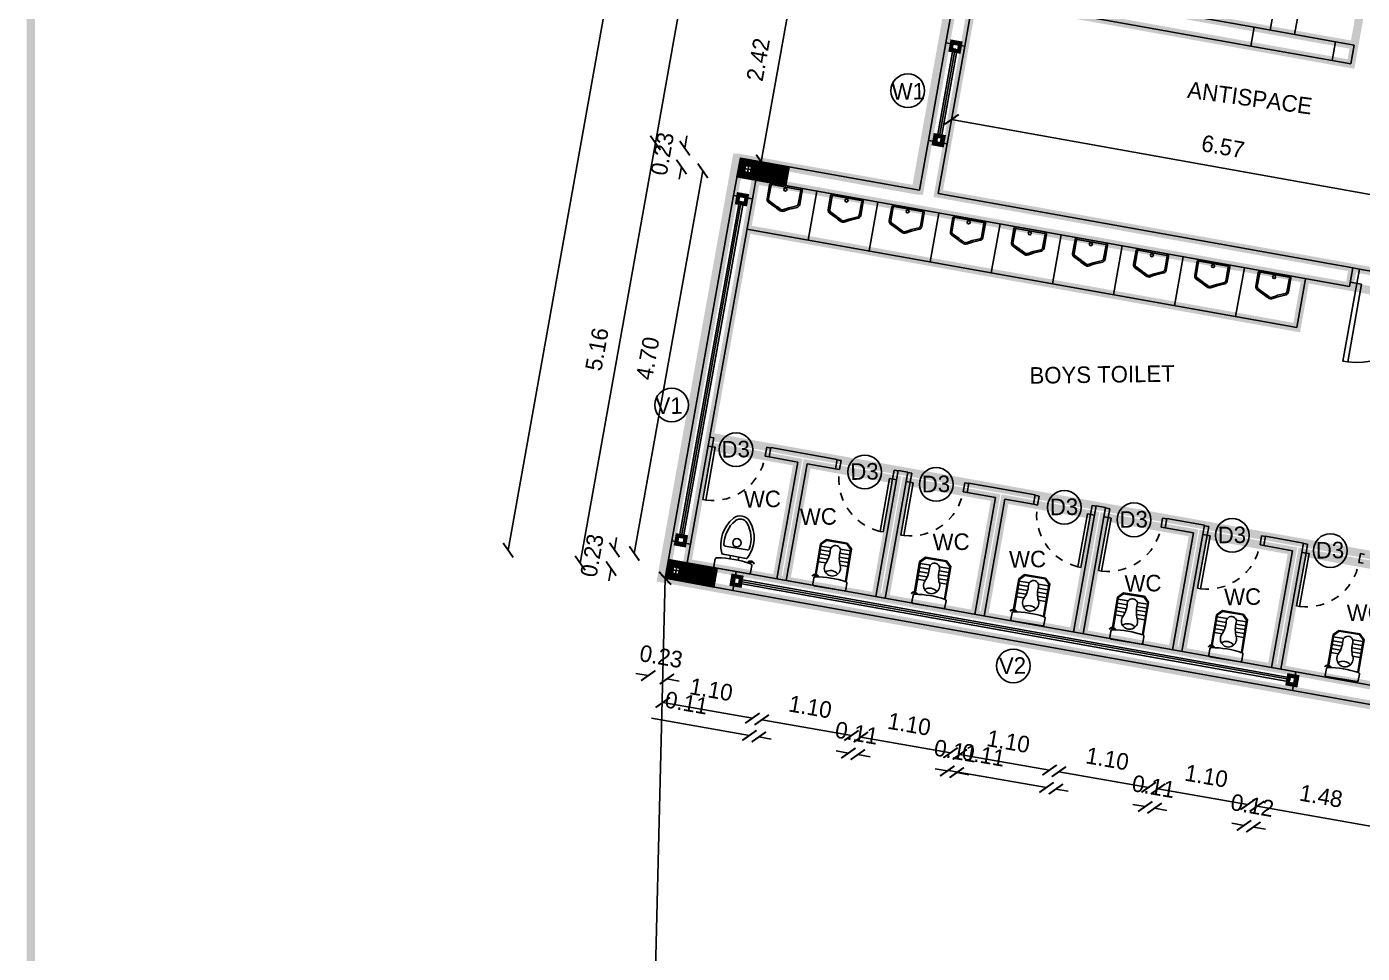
# Model space of a CAD drawing. Header units: metres. Extents: x 6101839 to 6102590, y -6659932 to -6659648.
# Drawn here: x 6102328.43 to 6102344.57, y -6659681.84 to -6659670.64 of the extents above; entities that cross this region are included whole.
import ezdxf

# ---------------------------------------------------------------- set-up
doc = ezdxf.new("R2010")
doc.units = ezdxf.units.M
doc.header["$LTSCALE"] = 500
doc.header["$MEASUREMENT"] = 0
doc.linetypes.add('DASHED2', pattern=[0.375, 0.25, -0.125])
doc.linetypes.add('HIDDEN', pattern=[0.375, 0.25, -0.125])
doc.layers.get('0').update_dxf_attribs({"linetype": 'CONTINUOUS'})
doc.layers.get('Defpoints').update_dxf_attribs({"linetype": 'CONTINUOUS'})
for name, color, linetype in [('above', 250, 'DASHED2'), ('Bldg', 44, 'CONTINUOUS'), ('BLK_1_FLR_2_CARPET_AREA', 25, 'CONTINUOUS'), ('BLK_1_FLR_2_SP_WC', 233, 'CONTINUOUS'), ('BLK_1_FLR_2_URINAL', 235, 'CONTINUOUS'), ('BLK_1_FLR_2_WATER_CLOSET', 213, 'CONTINUOUS'), ('BLK_1_LVL_2_BLDG_FOOT_PRINT', 1, 'CONTINUOUS'), ('COL', 2, 'CONTINUOUS'), ('DIM', 205, 'CONTINUOUS'), ('DOORTEXT', 13, 'CONTINUOUS'), ('ED', 30, 'CONTINUOUS'), ('FURN', 156, 'CONTINUOUS'), ('FURN1', 252, 'CONTINUOUS'), ('FURNITURE', 252, 'CONTINUOUS'), ('HATCH', 15, 'CONTINUOUS'), ('norms', 4, 'CONTINUOUS'), ('railing', 14, 'CONTINUOUS'), ('TEXT', 4, 'CONTINUOUS'), ('TEXT1', 7, 'CONTINUOUS'), ('TITLE', 7, 'CONTINUOUS'), ('TOILET', 8, 'CONTINUOUS'), ('W-SCH', 205, 'CONTINUOUS'), ('WALL TILE', 251, 'CONTINUOUS'), ('wall1', 125, 'CONTINUOUS'), ('WINDOWS', 252, 'CONTINUOUS')]:
    doc.layers.add(name, color=color, linetype=linetype)
doc.layers.add('BLK_1_FLR_2_BLT_UP_AREA', color=26, linetype='CONTINUOUS', plot=False)
doc.styles.add('RM', font='GOTHIC.TTF')
doc.styles.add('S2', font='GOTHIC.TTF')
doc.styles.add('USA TEXT', font='GOTHIC.TTF')
doc.dimstyles.new('1-100-ED', dxfattribs={"dimtxt": 0.2, "dimasz": 0.15, "dimexe": 0.18, "dimexo": 0.0625, "dimgap": 0.15, "dimtad": 1, "dimzin": 0, "dimdsep": 46, "dimtxsty": 'USA TEXT', "dimblk": 'ARCHTICK', "dimcen": 0.1, "dimse1": 1, "dimse2": 1, "dimclrd": 256, "dimclrt": 256, "dimadec": 0, "dimazin": 0, "dimtfac": 1, "dimtofl": 0, "dimtmove": 0, "dimatfit": 3, "dimldrblk": 'ARCHTICK', "dimfxl": 0.18, "dimtolj": 1, "dimtzin": 0, "dimarcsym": 0})

# ---------------------------------------------------------------- blocks, each defined once
blk = doc.blocks.new('PIO-DOOR 750')
at = {"layer": 'FURN1'}
for p, q in [((-110, -50), (-110, 0)), ((0, -50), (-110, -50)), ((0, -50), (0, 0)), ((-110, -700), (-110, -750)), ((0, -700), (-110, -700)), ((0, -663), (0, -750)), ((649, -663), (0, -663)), ((649, -700), (0, -700)), ((649, -663), (649, -700))]:
    blk.add_line(p, q, dxfattribs=at)
at = {"layer": 'FURN1', "linetype": 'HIDDEN', "ltscale": 0.5}
blk.add_arc((0, -700), 650, 3.3033, 90.0041, dxfattribs=at)
blk = doc.blocks.new('western closet')
at = {"layer": 'FURN1'}
for p, q in [((-223, 326), (-223, 239)), ((-204, 346), (207, 346)), ((226, 326), (226, 239)), ((-140, 167), (143, 167)), ((-50, 167), (-50, 205)), ((52, 167), (52, 205)), ((-132, 64), (139, 64))]:
    blk.add_line(p, q, dxfattribs=at)
blk.add_circle((0, 0), 51.1, dxfattribs=at)
for centre, radius, start, end in [((-204, 326), 19.2, 90, 180), ((207, 326), 19.2, 0, 90), ((-204, 239), 19.2, 180, 260.9535), ((1, 1530), 1326, 260.9535, 279.0465), ((-140, 148), 19.2, 90, 154.7899), ((143, 148), 19.2, 27.7076, 90), ((209, 235), 46.9, 206.4939, 339.6192), ((219, 241), 40.7, 216.8012, 326.6625), ((207, 239), 19.2, 279.0465, 0), ((222, -14), 416, 155.874, 220.7704), ((232, -10), 388, 171.2742, 220.0087), ((-132, 45), 19.2, 90, 170.7716), ((-210, -19), 374, 319.9991, 10.5384), ((-200, -23), 402, 319.2266, 26.511), ((139, 45), 19.2, 11.1661, 90), ((6, -195), 134, 222.6723, 317.3277), ((6, -195), 96.2, 222.6723, 317.3277)]:
    blk.add_arc(centre, radius, start, end, dxfattribs=at)
blk = doc.blocks.new('NEWCOL')
at = {"layer": 'HATCH'}
h = blk.add_hatch(dxfattribs=at)
h.set_pattern_fill('ANSI31', color=256, scale=3, angle=270, style=0)
h.set_pattern_definition([(315, (-629970.926, -258732.088), (6.73519209, 6.73519209), [])])
h.paths.add_polyline_path([(0, 115), (-115, 115), (-115, 0), (-37.5, 0), (-37.5, 37.5), (0, 37.5)])
h.paths.add_polyline_path([(115, 115), (0, 115), (0, 37.5), (37.5, 37.5), (37.5, 0), (115, 0)])
h.paths.add_polyline_path([(115, 0), (37.5, 0), (37.5, -37.5), (0, -37.5), (0, -485), (115, -485)])
h.paths.add_polyline_path([(0, -37.5), (-37.5, -37.5), (-37.5, 0), (-115, 0), (-115, -485), (0, -485)])
at = {"layer": 'COL'}
for p, q in [((-115, 0), (115, 0)), ((0, -485), (0, 115))]:
    blk.add_line(p, q, dxfattribs=at)
for points in [[(-115, -485), (115, -485), (115, 115), (-115, 115)], [(-37.5, -37.5), (37.5, -37.5), (37.5, 37.5), (-37.5, 37.5)]]:
    blk.add_lwpolyline(points, close=True, dxfattribs=at)
blk = doc.blocks.new('UR')
at = {"layer": 'FURN'}
for points in [[(10.93, -15.47), (9.35, -19.14, -0.259777), (7.81, -20), (1.09, -20, -0.414214), (0, -18.91), (0, -5.09, -0.414214), (1.09, -4), (7.81, -4, -0.259028), (9.35, -4.86), (11.07, -8.41, -0.099656), (11.54, -9.3), (12.22, -10.7, -0.305219), (12.22, -13.19), (11.47, -14.49, 0.003191)], [(10.27, -15.16), (8.71, -18.8, -0.248308), (7.81, -19.27), (1.09, -19.27, -0.414214), (0.73, -18.91), (0.73, -5.09, -0.414214), (1.09, -4.73), (7.81, -4.73, -0.250765), (8.71, -5.21), (10.45, -8.81, -0.118106), (10.85, -9.56), (11.59, -11.07, -0.318105), (11.6, -12.8), (10.84, -14.14, 0.003294)]]:
    blk.add_lwpolyline(points, format="xyb", close=True, dxfattribs=at)
blk.add_circle((1.9, -11.92), 0.739, dxfattribs=at)
blk = doc.blocks.new('_ArchTick')
at = {"color": 0, "linetype": 'ByBlock', "const_width": 0.15}
blk.add_lwpolyline([(-0.5, -0.5), (0.5, 0.5)], dxfattribs=at)
blk = doc.blocks.new('*D414')
at = {"layer": 'Defpoints', "color": 0, "transparency": 16777216}
for p in [(6102338.166, -6659669.971), (6102337.163, -6659672.251), (6102337.302, -6659672.276)]:
    blk.add_point(p, dxfattribs=at)
at = {"layer": 'ED', "lineweight": -2, "transparency": 16777216}
blk.add_line((6102337.729, -6659669.893), (6102337.302, -6659672.276), dxfattribs=at)
at = {"layer": 'ED', "lineweight": -2, "transparency": 16777216, "xscale": 0.15, "yscale": 0.15, "zscale": 0.15}
for p, rotation in [((6102337.729, -6659669.893), 79.84490791451411), ((6102337.302, -6659672.276), 259.8449079145141)]:
    blk.add_blockref('_ArchTick', p, dxfattribs=dict(at, rotation=rotation))
at = {"layer": 'ED', "transparency": 16777216, "insert": (6102337.265, -6659671.04), "char_height": 0.2, "attachment_point": 5, "rotation": 79.8449, "style": 'USA TEXT'}
blk.add_mtext('\\A1;2.42', dxfattribs=at)
blk = doc.blocks.new('*D415')
at = {"layer": 'Defpoints', "color": 0, "transparency": 16777216}
for p in [(6102336.378, -6659672.111), (6102337.739, -6659672.354), (6102337.698, -6659672.581)]:
    blk.add_point(p, dxfattribs=at)
at = {"layer": 'ED', "lineweight": -2, "transparency": 16777216}
for p, q in [((6102336.378, -6659672.111), (6102336.405, -6659671.963)), ((6102336.338, -6659672.337), (6102336.311, -6659672.485))]:
    blk.add_line(p, q, dxfattribs=at)
at = {"layer": 'ED', "lineweight": -2, "transparency": 16777216, "xscale": 0.15, "yscale": 0.15, "zscale": 0.15}
for p, rotation in [((6102336.378, -6659672.111), 259.844914969888), ((6102336.338, -6659672.337), 79.84491496988798)]:
    blk.add_blockref('_ArchTick', p, dxfattribs=dict(at, rotation=rotation))
at = {"layer": 'ED', "transparency": 16777216, "insert": (6102336.107, -6659672.179), "char_height": 0.2, "attachment_point": 5, "rotation": 79.8449, "style": 'USA TEXT'}
blk.add_mtext('\\A1;0.23', dxfattribs=at)
blk = doc.blocks.new('*D416')
at = {"layer": 'Defpoints', "color": 0, "transparency": 16777216}
for p in [(6102337.698, -6659672.581), (6102335.768, -6659677.009), (6102336.87, -6659677.206)]:
    blk.add_point(p, dxfattribs=at)
at = {"layer": 'ED', "lineweight": -2, "transparency": 16777216}
blk.add_line((6102336.596, -6659672.384), (6102335.768, -6659677.009), dxfattribs=at)
at = {"layer": 'ED', "lineweight": -2, "transparency": 16777216, "xscale": 0.15, "yscale": 0.15, "zscale": 0.15}
for p, rotation in [((6102336.596, -6659672.384), 79.84490791451402), ((6102335.768, -6659677.009), 259.8449079145141)]:
    blk.add_blockref('_ArchTick', p, dxfattribs=dict(at, rotation=rotation))
at = {"layer": 'ED', "transparency": 16777216, "insert": (6102335.931, -6659674.651), "char_height": 0.2, "attachment_point": 5, "rotation": 79.8449, "style": 'USA TEXT'}
blk.add_mtext('\\A1;4.70', dxfattribs=at)
blk = doc.blocks.new('*D417')
at = {"layer": 'Defpoints', "color": 0, "transparency": 16777216}
for p in [(6102335.488, -6659677.192), (6102336.87, -6659677.206), (6102336.829, -6659677.432)]:
    blk.add_point(p, dxfattribs=at)
at = {"layer": 'ED', "lineweight": -2, "transparency": 16777216}
for p, q in [((6102335.529, -6659676.966), (6102335.555, -6659676.818)), ((6102335.488, -6659677.192), (6102335.462, -6659677.34))]:
    blk.add_line(p, q, dxfattribs=at)
at = {"layer": 'ED', "lineweight": -2, "transparency": 16777216, "xscale": 0.15, "yscale": 0.15, "zscale": 0.15}
for p, rotation in [((6102335.529, -6659676.966), 259.8449079145141), ((6102335.488, -6659677.192), 79.84490791451405)]:
    blk.add_blockref('_ArchTick', p, dxfattribs=dict(at, rotation=rotation))
at = {"layer": 'ED', "transparency": 16777216, "insert": (6102335.258, -6659677.034), "char_height": 0.2, "attachment_point": 5, "rotation": 79.8449, "style": 'USA TEXT'}
blk.add_mtext('\\A1;0.23', dxfattribs=at)
blk = doc.blocks.new('*D418')
at = {"layer": 'Defpoints', "color": 0, "transparency": 16777216}
for p in [(6102336.023, -6659672.047), (6102337.739, -6659672.354), (6102336.829, -6659677.433)]:
    blk.add_point(p, dxfattribs=at)
at = {"layer": 'ED', "lineweight": -2, "transparency": 16777216}
blk.add_line((6102335.114, -6659677.126), (6102336.023, -6659672.047), dxfattribs=at)
at = {"layer": 'ED', "lineweight": -2, "transparency": 16777216, "xscale": 0.15, "yscale": 0.15, "zscale": 0.15}
for p, rotation in [((6102336.023, -6659672.047), 79.84491513854307), ((6102335.114, -6659677.126), 259.8449151385431)]:
    blk.add_blockref('_ArchTick', p, dxfattribs=dict(at, rotation=rotation))
at = {"layer": 'ED', "transparency": 16777216, "insert": (6102335.318, -6659674.541), "char_height": 0.2, "attachment_point": 5, "rotation": 79.8449, "style": 'USA TEXT'}
blk.add_mtext('\\A1;5.16', dxfattribs=at)
blk = doc.blocks.new('*D419')
at = {"layer": 'Defpoints', "color": 0, "transparency": 16777216}
for p in [(6102338.679, -6659657.222), (6102340.394, -6659657.529), (6102337.739, -6659672.354)]:
    blk.add_point(p, dxfattribs=at)
at = {"layer": 'ED', "lineweight": -2, "transparency": 16777216}
blk.add_line((6102336.023, -6659672.047), (6102338.679, -6659657.222), dxfattribs=at)
at = {"layer": 'ED', "lineweight": -2, "transparency": 16777216, "xscale": 0.15, "yscale": 0.15, "zscale": 0.15}
for p, rotation in [((6102338.679, -6659657.222), 79.84491517258195), ((6102336.023, -6659672.047), 259.8449151725819)]:
    blk.add_blockref('_ArchTick', p, dxfattribs=dict(at, rotation=rotation))
at = {"layer": 'ED', "transparency": 16777216, "insert": (6102337.1, -6659664.59), "char_height": 0.2, "attachment_point": 5, "rotation": 79.8449, "style": 'USA TEXT'}
blk.add_mtext('\\A1;15.06', dxfattribs=at)
blk = doc.blocks.new('*D420')
at = {"layer": 'Defpoints', "color": 0, "transparency": 16777216}
for p in [(6102341.306, -6659657.692), (6102334.244, -6659676.97), (6102337.742, -6659677.596)]:
    blk.add_point(p, dxfattribs=at)
at = {"layer": 'ED', "lineweight": -2, "transparency": 16777216}
blk.add_line((6102337.808, -6659657.066), (6102334.244, -6659676.97), dxfattribs=at)
at = {"layer": 'ED', "lineweight": -2, "transparency": 16777216, "xscale": 0.15, "yscale": 0.15, "zscale": 0.15}
for p, rotation in [((6102337.808, -6659657.066), 79.847245461396), ((6102334.244, -6659676.97), 259.847245461396)]:
    blk.add_blockref('_ArchTick', p, dxfattribs=dict(at, rotation=rotation))
at = {"layer": 'ED', "transparency": 16777216, "insert": (6102335.775, -6659666.973), "char_height": 0.2, "attachment_point": 5, "rotation": 79.8472, "style": 'USA TEXT'}
blk.add_mtext('\\A1;20.22', dxfattribs=at)
blk = doc.blocks.new('*D421')
at = {"layer": 'Defpoints', "color": 0, "transparency": 16777216}
for p in [(6102336.181, -6659677.083), (6102336.407, -6659677.122), (6102336.162, -6659678.526)]:
    blk.add_point(p, dxfattribs=at)
at = {"layer": 'ED', "lineweight": -2, "transparency": 16777216}
for p, q in [((6102335.936, -6659678.486), (6102335.788, -6659678.46)), ((6102336.162, -6659678.526), (6102336.31, -6659678.552))]:
    blk.add_line(p, q, dxfattribs=at)
at = {"layer": 'ED', "lineweight": -2, "transparency": 16777216, "xscale": 0.15, "yscale": 0.15, "zscale": 0.15}
for p, rotation in [((6102335.936, -6659678.486), 350.0945086400318), ((6102336.162, -6659678.526), 170.0945086400319)]:
    blk.add_blockref('_ArchTick', p, dxfattribs=dict(at, rotation=rotation))
at = {"layer": 'ED', "transparency": 16777216, "insert": (6102336.093, -6659678.255), "char_height": 0.2, "attachment_point": 5, "rotation": 350.0945, "style": 'USA TEXT'}
blk.add_mtext('\\A1;0.23', dxfattribs=at)
blk = doc.blocks.new('*D422')
at = {"layer": 'Defpoints', "color": 0, "transparency": 16777216}
for p in [(6102336.407, -6659677.122), (6102337.49, -6659677.317), (6102337.196, -6659679)]:
    blk.add_point(p, dxfattribs=at)
at = {"layer": 'ED', "lineweight": -2, "transparency": 16777216}
blk.add_line((6102336.112, -6659678.811), (6102337.196, -6659679), dxfattribs=at)
at = {"layer": 'ED', "lineweight": -2, "transparency": 16777216, "xscale": 0.15, "yscale": 0.15, "zscale": 0.15}
for p, rotation in [((6102336.112, -6659678.811), 170.0944968058716), ((6102337.196, -6659679), 350.0944968058716)]:
    blk.add_blockref('_ArchTick', p, dxfattribs=dict(at, rotation=rotation))
at = {"layer": 'ED', "transparency": 16777216, "insert": (6102336.698, -6659678.655), "char_height": 0.2, "attachment_point": 5, "rotation": 350.0945, "style": 'USA TEXT'}
blk.add_mtext('\\A1;1.10', dxfattribs=at)
blk = doc.blocks.new('*D423')
at = {"layer": 'Defpoints', "color": 0, "transparency": 16777216}
for p in [(6102337.49, -6659677.317), (6102337.603, -6659677.337), (6102337.273, -6659679.227)]:
    blk.add_point(p, dxfattribs=at)
at = {"layer": 'ED', "lineweight": -2, "transparency": 16777216}
for p, q in [((6102337.16, -6659679.208), (6102335.977, -6659679.001)), ((6102337.273, -6659679.227), (6102337.421, -6659679.253))]:
    blk.add_line(p, q, dxfattribs=at)
at = {"layer": 'ED', "lineweight": -2, "transparency": 16777216, "xscale": 0.15, "yscale": 0.15, "zscale": 0.15}
for p, rotation in [((6102337.16, -6659679.208), 350.0944968058716), ((6102337.273, -6659679.227), 170.0944968058716)]:
    blk.add_blockref('_ArchTick', p, dxfattribs=dict(at, rotation=rotation))
at = {"layer": 'ED', "transparency": 16777216, "insert": (6102336.399, -6659678.816), "char_height": 0.2, "attachment_point": 5, "rotation": 350.0945, "style": 'USA TEXT'}
blk.add_mtext('\\A1;0.11', dxfattribs=at)
blk = doc.blocks.new('*D424')
at = {"layer": 'Defpoints', "color": 0, "transparency": 16777216}
for p in [(6102337.603, -6659677.337), (6102338.686, -6659677.531), (6102338.393, -6659679.209)]:
    blk.add_point(p, dxfattribs=at)
at = {"layer": 'ED', "lineweight": -2, "transparency": 16777216}
blk.add_line((6102337.309, -6659679.02), (6102338.393, -6659679.209), dxfattribs=at)
at = {"layer": 'ED', "lineweight": -2, "transparency": 16777216, "xscale": 0.15, "yscale": 0.15, "zscale": 0.15}
for p, rotation in [((6102337.309, -6659679.02), 170.0944968058716), ((6102338.393, -6659679.209), 350.0944968058716)]:
    blk.add_blockref('_ArchTick', p, dxfattribs=dict(at, rotation=rotation))
at = {"layer": 'ED', "transparency": 16777216, "insert": (6102337.895, -6659678.864), "char_height": 0.2, "attachment_point": 5, "rotation": 350.0945, "style": 'USA TEXT'}
blk.add_mtext('\\A1;1.10', dxfattribs=at)
blk = doc.blocks.new('*D425')
at = {"layer": 'Defpoints', "color": 0, "transparency": 16777216}
for p in [(6102338.686, -6659677.531), (6102338.799, -6659677.552), (6102338.469, -6659679.441)]:
    blk.add_point(p, dxfattribs=at)
at = {"layer": 'ED', "lineweight": -2, "transparency": 16777216}
for p, q in [((6102338.356, -6659679.422), (6102338.208, -6659679.396)), ((6102338.469, -6659679.441), (6102338.617, -6659679.467))]:
    blk.add_line(p, q, dxfattribs=at)
at = {"layer": 'ED', "lineweight": -2, "transparency": 16777216, "xscale": 0.15, "yscale": 0.15, "zscale": 0.15}
for p, rotation in [((6102338.356, -6659679.422), 350.0944968058716), ((6102338.469, -6659679.441), 170.0944968058716)]:
    blk.add_blockref('_ArchTick', p, dxfattribs=dict(at, rotation=rotation))
at = {"layer": 'ED', "transparency": 16777216, "insert": (6102338.456, -6659679.18), "char_height": 0.2, "attachment_point": 5, "rotation": 350.0945, "style": 'USA TEXT'}
blk.add_mtext('\\A1;0.11', dxfattribs=at)
blk = doc.blocks.new('*D426')
at = {"layer": 'Defpoints', "color": 0, "transparency": 16777216}
for p in [(6102338.799, -6659677.552), (6102339.882, -6659677.746), (6102339.59, -6659679.418)]:
    blk.add_point(p, dxfattribs=at)
at = {"layer": 'ED', "lineweight": -2, "transparency": 16777216}
blk.add_line((6102338.506, -6659679.229), (6102339.59, -6659679.418), dxfattribs=at)
at = {"layer": 'ED', "lineweight": -2, "transparency": 16777216, "xscale": 0.15, "yscale": 0.15, "zscale": 0.15}
for p, rotation in [((6102338.506, -6659679.229), 170.0944968058716), ((6102339.59, -6659679.418), 350.0944968058716)]:
    blk.add_blockref('_ArchTick', p, dxfattribs=dict(at, rotation=rotation))
at = {"layer": 'ED', "transparency": 16777216, "insert": (6102339.092, -6659679.073), "char_height": 0.2, "attachment_point": 5, "rotation": 350.0945, "style": 'USA TEXT'}
blk.add_mtext('\\A1;1.10', dxfattribs=at)
blk = doc.blocks.new('*D427')
at = {"layer": 'Defpoints', "color": 0, "transparency": 16777216}
for p in [(6102339.882, -6659677.746), (6102339.995, -6659677.766), (6102339.665, -6659679.658)]:
    blk.add_point(p, dxfattribs=at)
at = {"layer": 'ED', "lineweight": -2, "transparency": 16777216}
for p, q in [((6102339.551, -6659679.638), (6102339.404, -6659679.612)), ((6102339.665, -6659679.658), (6102339.812, -6659679.684))]:
    blk.add_line(p, q, dxfattribs=at)
at = {"layer": 'ED', "lineweight": -2, "transparency": 16777216, "xscale": 0.15, "yscale": 0.15, "zscale": 0.15}
for p, rotation in [((6102339.551, -6659679.638), 350.0944968058716), ((6102339.665, -6659679.658), 170.0944968058716)]:
    blk.add_blockref('_ArchTick', p, dxfattribs=dict(at, rotation=rotation))
at = {"layer": 'ED', "transparency": 16777216, "insert": (6102339.652, -6659679.397), "char_height": 0.2, "attachment_point": 5, "rotation": 350.0945, "style": 'USA TEXT'}
blk.add_mtext('\\A1;0.11', dxfattribs=at)
blk = doc.blocks.new('*D428')
at = {"layer": 'Defpoints', "color": 0, "transparency": 16777216}
for p in [(6102339.995, -6659677.766), (6102341.078, -6659677.96), (6102340.787, -6659679.627)]:
    blk.add_point(p, dxfattribs=at)
at = {"layer": 'ED', "lineweight": -2, "transparency": 16777216}
blk.add_line((6102339.703, -6659679.438), (6102340.787, -6659679.627), dxfattribs=at)
at = {"layer": 'ED', "lineweight": -2, "transparency": 16777216, "xscale": 0.15, "yscale": 0.15, "zscale": 0.15}
for p, rotation in [((6102339.703, -6659679.438), 170.0944968058716), ((6102340.787, -6659679.627), 350.0944968058716)]:
    blk.add_blockref('_ArchTick', p, dxfattribs=dict(at, rotation=rotation))
at = {"layer": 'ED', "transparency": 16777216, "insert": (6102340.289, -6659679.282), "char_height": 0.2, "attachment_point": 5, "rotation": 350.0945, "style": 'USA TEXT'}
blk.add_mtext('\\A1;1.10', dxfattribs=at)
blk = doc.blocks.new('*D429')
at = {"layer": 'Defpoints', "color": 0, "transparency": 16777216}
for p in [(6102341.078, -6659677.96), (6102341.191, -6659677.98), (6102340.863, -6659679.857)]:
    blk.add_point(p, dxfattribs=at)
at = {"layer": 'ED', "lineweight": -2, "transparency": 16777216}
for p, q in [((6102340.75, -6659679.837), (6102339.567, -6659679.631)), ((6102340.863, -6659679.857), (6102341.011, -6659679.883))]:
    blk.add_line(p, q, dxfattribs=at)
at = {"layer": 'ED', "lineweight": -2, "transparency": 16777216, "xscale": 0.15, "yscale": 0.15, "zscale": 0.15}
for p, rotation in [((6102340.75, -6659679.837), 350.0944968058716), ((6102340.863, -6659679.857), 170.0944968058716)]:
    blk.add_blockref('_ArchTick', p, dxfattribs=dict(at, rotation=rotation))
at = {"layer": 'ED', "transparency": 16777216, "insert": (6102339.989, -6659679.446), "char_height": 0.2, "attachment_point": 5, "rotation": 350.0945, "style": 'USA TEXT'}
blk.add_mtext('\\A1;0.11', dxfattribs=at)
blk = doc.blocks.new('*D430')
at = {"layer": 'Defpoints', "color": 0, "transparency": 16777216}
for p in [(6102341.191, -6659677.98), (6102342.274, -6659678.174), (6102341.984, -6659679.836)]:
    blk.add_point(p, dxfattribs=at)
at = {"layer": 'ED', "lineweight": -2, "transparency": 16777216}
blk.add_line((6102340.9, -6659679.647), (6102341.984, -6659679.836), dxfattribs=at)
at = {"layer": 'ED', "lineweight": -2, "transparency": 16777216, "xscale": 0.15, "yscale": 0.15, "zscale": 0.15}
for p, rotation in [((6102340.9, -6659679.647), 170.0944968058716), ((6102341.984, -6659679.836), 350.0944968058716)]:
    blk.add_blockref('_ArchTick', p, dxfattribs=dict(at, rotation=rotation))
at = {"layer": 'ED', "transparency": 16777216, "insert": (6102341.486, -6659679.491), "char_height": 0.2, "attachment_point": 5, "rotation": 350.0945, "style": 'USA TEXT'}
blk.add_mtext('\\A1;1.10', dxfattribs=at)
blk = doc.blocks.new('*D431')
at = {"layer": 'Defpoints', "color": 0, "transparency": 16777216}
for p in [(6102342.274, -6659678.174), (6102342.387, -6659678.194), (6102342.056, -6659680.088)]:
    blk.add_point(p, dxfattribs=at)
at = {"layer": 'ED', "lineweight": -2, "transparency": 16777216}
for p, q in [((6102341.943, -6659680.068), (6102341.795, -6659680.043)), ((6102342.056, -6659680.088), (6102342.204, -6659680.114))]:
    blk.add_line(p, q, dxfattribs=at)
at = {"layer": 'ED', "lineweight": -2, "transparency": 16777216, "xscale": 0.15, "yscale": 0.15, "zscale": 0.15}
for p, rotation in [((6102341.943, -6659680.068), 350.0944968058716), ((6102342.056, -6659680.088), 170.0944968058716)]:
    blk.add_blockref('_ArchTick', p, dxfattribs=dict(at, rotation=rotation))
at = {"layer": 'ED', "transparency": 16777216, "insert": (6102342.044, -6659679.827), "char_height": 0.2, "attachment_point": 5, "rotation": 350.0945, "style": 'USA TEXT'}
blk.add_mtext('\\A1;0.11', dxfattribs=at)
blk = doc.blocks.new('*D432')
at = {"layer": 'Defpoints', "color": 0, "transparency": 16777216}
for p in [(6102342.387, -6659678.194), (6102343.47, -6659678.388), (6102343.18, -6659680.045)]:
    blk.add_point(p, dxfattribs=at)
at = {"layer": 'ED', "lineweight": -2, "transparency": 16777216}
blk.add_line((6102342.097, -6659679.856), (6102343.18, -6659680.045), dxfattribs=at)
at = {"layer": 'ED', "lineweight": -2, "transparency": 16777216, "xscale": 0.15, "yscale": 0.15, "zscale": 0.15}
for p, rotation in [((6102342.097, -6659679.856), 170.0944968058716), ((6102343.18, -6659680.045), 350.0944968058716)]:
    blk.add_blockref('_ArchTick', p, dxfattribs=dict(at, rotation=rotation))
at = {"layer": 'ED', "transparency": 16777216, "insert": (6102342.682, -6659679.7), "char_height": 0.2, "attachment_point": 5, "rotation": 350.0945, "style": 'USA TEXT'}
blk.add_mtext('\\A1;1.10', dxfattribs=at)
blk = doc.blocks.new('*D433')
at = {"layer": 'Defpoints', "color": 0, "transparency": 16777216}
for p in [(6102343.47, -6659678.388), (6102343.586, -6659678.39), (6102343.25, -6659680.316)]:
    blk.add_point(p, dxfattribs=at)
at = {"layer": 'ED', "lineweight": -2, "transparency": 16777216}
for p, q in [((6102343.137, -6659680.296), (6102342.989, -6659680.27)), ((6102343.25, -6659680.316), (6102343.398, -6659680.342))]:
    blk.add_line(p, q, dxfattribs=at)
at = {"layer": 'ED', "lineweight": -2, "transparency": 16777216, "xscale": 0.15, "yscale": 0.15, "zscale": 0.15}
for p, rotation in [((6102343.137, -6659680.296), 350.0944968058716), ((6102343.25, -6659680.316), 170.0944968058716)]:
    blk.add_blockref('_ArchTick', p, dxfattribs=dict(at, rotation=rotation))
at = {"layer": 'ED', "transparency": 16777216, "insert": (6102343.237, -6659680.055), "char_height": 0.2, "attachment_point": 5, "rotation": 350.0945, "style": 'USA TEXT'}
blk.add_mtext('\\A1;0.12', dxfattribs=at)
blk = doc.blocks.new('*D434')
at = {"layer": 'Defpoints', "color": 0, "transparency": 16777216}
for p in [(6102343.586, -6659678.39), (6102345.045, -6659678.67), (6102344.756, -6659680.321)]:
    blk.add_point(p, dxfattribs=at)
at = {"layer": 'ED', "lineweight": -2, "transparency": 16777216}
blk.add_line((6102343.294, -6659680.065), (6102344.756, -6659680.321), dxfattribs=at)
at = {"layer": 'ED', "lineweight": -2, "transparency": 16777216, "xscale": 0.15, "yscale": 0.15, "zscale": 0.15}
for p, rotation in [((6102343.294, -6659680.065), 170.0944968058716), ((6102344.756, -6659680.321), 350.0944968058716)]:
    blk.add_blockref('_ArchTick', p, dxfattribs=dict(at, rotation=rotation))
at = {"layer": 'ED', "transparency": 16777216, "insert": (6102344.069, -6659679.942), "char_height": 0.2, "attachment_point": 5, "rotation": 350.0945, "style": 'USA TEXT'}
blk.add_mtext('\\A1;1.48', dxfattribs=at)
blk = doc.blocks.new('WC')
at = {"layer": 'FURN'}
for p, q in [((-202, 17), (-202, 96)), ((-185, 0), (185, 0)), ((202, 17), (202, 96))]:
    blk.add_line(p, q, dxfattribs=at)
for centre, major_axis, start_param, end_param in [((-185, 96), (17.2, 1.6), 1.633768, 3.046673), ((-185, 17), (17.1, 2.3), 3.009476, 4.580273), ((0, -1066), (1193, 0), 1.412905, 1.728687), ((187, 99), (42.2, 0.3), 0.348549, 2.672025), ((196, 94), (36.7, -0.3), 0.590762, 2.508204), ((185, 17), (17.1, -2.3), -1.43868, 0.132116), ((185, 96), (17.2, -1.6), 0.09492, 1.507825)]:
    blk.add_ellipse(centre, major_axis=major_axis, ratio=1, start_param=start_param, end_param=end_param, dxfattribs=at)
at = {"layer": 'TOILET'}
for p, q in [((-128, 576), (-190, 514)), ((-190, 514), (-190, 115)), ((-124, 566), (-180, 510)), ((-180, 510), (-180, 119)), ((-55, 489), (-180, 489)), ((128, 576), (-128, 576)), ((124, 566), (-124, 566)), ((55, 489), (180, 489)), ((180, 510), (124, 566)), ((190, 514), (128, 576)), ((180, 141), (180, 510)), ((190, 141), (190, 514)), ((-59, 441), (-180, 441)), ((-60, 393), (-180, 393)), ((-69, 345), (-180, 345)), ((59, 441), (180, 441)), ((60, 393), (180, 393)), ((69, 345), (180, 345)), ((-86, 297), (-180, 297)), ((86, 297), (180, 297)), ((-190, 115), (-188, 113)), ((-180, 119), (-176, 114)), ((176, 114), (180, 119)), ((180, 119), (180, 127)), ((188, 113), (190, 115)), ((190, 115), (190, 130))]:
    blk.add_line(p, q, dxfattribs=at)
for centre, radius, start, end in [((0, 463), 61.1, 352.8627, 180.2214), ((-392, 429), 333, 335.8715, 5.7927), ((347, 420), 288, 173.0841, 206.1539), ((0, 250), 98.1, 153.8461, 26.1539)]:
    blk.add_arc(centre, radius, start, end, dxfattribs=at)
at = {"layer": 'WALL TILE', "ltscale": 0.5}
blk.add_arc((0, 98), 119, 49.7236, 130.2764, dxfattribs=at)
blk = doc.blocks.new('*D477')
at = {"layer": 'Defpoints', "color": 0, "transparency": 16777216}
for p in [(6102339.442, -6659672.66), (6102346.074, -6659672.923), (6102345.913, -6659673.819)]:
    blk.add_point(p, dxfattribs=at)
at = {"layer": 'ED', "lineweight": -2, "transparency": 16777216}
blk.add_line((6102339.602, -6659671.764), (6102346.074, -6659672.923), dxfattribs=at)
at = {"layer": 'ED', "lineweight": -2, "transparency": 16777216, "xscale": 0.15, "yscale": 0.15, "zscale": 0.15}
for p, rotation in [((6102339.602, -6659671.764), 169.8449151466662), ((6102346.074, -6659672.923), 349.8449151466663)]:
    blk.add_blockref('_ArchTick', p, dxfattribs=dict(at, rotation=rotation))
at = {"layer": 'ED', "transparency": 16777216, "insert": (6102342.883, -6659672.092), "char_height": 0.2, "attachment_point": 5, "rotation": 349.8449, "style": 'USA TEXT'}
blk.add_mtext('\\A1;6.57', dxfattribs=at)
blk = doc.blocks.new('*D524')
at = {"layer": 'Defpoints', "color": 0, "transparency": 16777216}
for p in [(6102336.14, -6659677.309), (6102336.14, -6659677.309), (6102335.848, -6659689.317)]:
    blk.add_point(p, dxfattribs=at)
at = {"layer": 'ED', "lineweight": -2, "transparency": 16777216}
blk.add_line((6102335.848, -6659689.317), (6102336.14, -6659677.309), dxfattribs=at)
at = {"layer": 'ED', "lineweight": -2, "transparency": 16777216, "xscale": 0.15, "yscale": 0.15, "zscale": 0.15}
for p, rotation in [((6102336.14, -6659677.309), 88.60655894303814), ((6102335.848, -6659689.317), 268.6065589430381)]:
    blk.add_blockref('_ArchTick', p, dxfattribs=dict(at, rotation=rotation))
at = {"layer": 'ED', "transparency": 16777216, "insert": (6102335.739, -6659683.307), "char_height": 0.2, "attachment_point": 5, "rotation": 88.6066, "style": 'USA TEXT'}
blk.add_mtext('\\A1;12.01', dxfattribs=at)

msp = doc.modelspace()

# ---------------------------------------------------------------- linework, layer by layer
at = {"layer": 'Bldg', "linetype": 'ByBlock'}
for p, q in [((6102337.39844, -6659675.8429), (6102337.41871, -6659675.7297)), ((6102338.22095, -6659675.8734), (6102337.41871, -6659675.7297)), ((6102337.39844, -6659675.8429), (6102337.74296, -6659675.90461)), ((6102337.48995, -6659677.31713), (6102337.74296, -6659675.90461)), ((6102337.60314, -6659677.33741), (6102337.85615, -6659675.92489)), ((6102338.20067, -6659675.9866), (6102337.85615, -6659675.92489)), ((6102338.20067, -6659675.9866), (6102338.22095, -6659675.8734)), ((6102338.68591, -6659677.53135), (6102338.9592, -6659676.00563)), ((6102338.79911, -6659677.55163), (6102339.0724, -6659676.02591)), ((6102339.0724, -6659676.02591), (6102338.9592, -6659676.00563)), ((6102339.79037, -6659676.27134), (6102339.81065, -6659676.15814)), ((6102339.79037, -6659676.27134), (6102340.13489, -6659676.33305)), ((6102339.81065, -6659676.15814), (6102340.61288, -6659676.30184)), ((6102339.88188, -6659677.74557), (6102340.13489, -6659676.33305)), ((6102339.99508, -6659677.76585), (6102340.24809, -6659676.35333)), ((6102340.5926, -6659676.41504), (6102340.24809, -6659676.35333)), ((6102340.5926, -6659676.41504), (6102340.61288, -6659676.30184)), ((6102341.07784, -6659677.95979), (6102341.35113, -6659676.43407)), ((6102341.35113, -6659676.43407), (6102341.46433, -6659676.45435)), ((6102341.19104, -6659677.98007), (6102341.46433, -6659676.45435)), ((6102342.1823, -6659676.69978), (6102342.20258, -6659676.58658)), ((6102342.20258, -6659676.58658), (6102342.66029, -6659676.66857)), ((6102342.1823, -6659676.69978), (6102342.52682, -6659676.76149)), ((6102342.27381, -6659678.17401), (6102342.52682, -6659676.76149)), ((6102342.38701, -6659678.19429), (6102342.66029, -6659676.66857)), ((6102343.37826, -6659676.91403), (6102343.39854, -6659676.80083)), ((6102343.37826, -6659676.91403), (6102343.72278, -6659676.97574)), ((6102343.39854, -6659676.80083), (6102343.85626, -6659676.88281)), ((6102343.58297, -6659678.40853), (6102343.85626, -6659676.88281)), ((6102343.46977, -6659678.38826), (6102343.72278, -6659676.97574))]:
    msp.add_line(p, q, dxfattribs=at)
at = {"layer": 'BLK_1_FLR_2_BLT_UP_AREA', "color": 26, "linetype": 'Continuous', "const_width": 0.1}
msp.add_lwpolyline([(6102367.30894, -6659682.89193), (6102347.39588, -6659679.32513), (6102348.21436, -6659674.75597), (6102346.04908, -6659674.36827), (6102346.04896, -6659674.36825), (6102345.23056, -6659678.93728), (6102336.14024, -6659677.30903), (6102337.0498, -6659672.23107), (6102339.21534, -6659672.61896), (6102339.64223, -6659670.23567), (6102338.16573, -6659669.9712), (6102338.89931, -6659665.87639), (6102340.37573, -6659666.14061), (6102340.80258, -6659663.75754), (6102339.32608, -6659663.49307), (6102340.39433, -6659657.52915)], dxfattribs=at)
at = {"layer": 'BLK_1_FLR_2_CARPET_AREA', "color": 15, "linetype": 'Continuous', "const_width": 0.1}
msp.add_lwpolyline([(6102355.01987, -6659672.09609), (6102348.88748, -6659670.99766), (6102348.25518, -6659674.52963), (6102346.08961, -6659674.14188), (6102346.60756, -6659671.24963), (6102346.38116, -6659671.20908), (6102345.91372, -6659673.81877), (6102339.44173, -6659672.65951), (6102339.86862, -6659670.27622), (6102344.42956, -6659671.09317), (6102344.47011, -6659670.86677), (6102338.43267, -6659669.78535), (6102339.08503, -6659666.14332), (6102345.12247, -6659667.22474), (6102345.16302, -6659666.99834), (6102340.60208, -6659666.18139), (6102341.02898, -6659663.7981), (6102347.50097, -6659664.95735), (6102347.03352, -6659667.56704), (6102347.25992, -6659667.6076), (6102347.78026, -6659664.70261), (6102349.94571, -6659665.09034), (6102349.31075, -6659668.63528), (6102355.44302, -6659669.73369)], dxfattribs=at)
msp.add_lwpolyline([(6102343.58298, -6659678.40851), (6102345.04472, -6659678.67033), (6102345.29772, -6659677.25781), (6102343.83599, -6659676.99599)], close=True, dxfattribs=at)
at = {"layer": 'BLK_1_FLR_2_SP_WC', "linetype": 'Continuous', "const_width": 0.1}
msp.add_lwpolyline([(6102336.40741, -6659677.12323), (6102337.48995, -6659677.31713), (6102337.74296, -6659675.90461), (6102336.66034, -6659675.71075)], close=True, dxfattribs=at)
at = {"layer": 'BLK_1_FLR_2_URINAL', "ltscale": 400, "const_width": 0.1}
msp.add_lwpolyline([(6102337.23566, -6659672.49746), (6102345.87318, -6659674.04461), (6102345.31801, -6659677.14408), (6102336.68048, -6659675.59693)], close=True, dxfattribs=at)
at = {"layer": 'BLK_1_FLR_2_WATER_CLOSET', "linetype": 'Continuous', "const_width": 0.1}
for points in [[(6102337.60315, -6659677.33741), (6102338.68592, -6659677.53135), (6102338.93893, -6659676.11883), (6102337.85616, -6659675.92489)], [(6102338.79912, -6659677.55163), (6102339.88188, -6659677.74557), (6102340.13489, -6659676.33305), (6102339.05212, -6659676.13911)], [(6102339.99508, -6659677.76585), (6102341.07785, -6659677.95979), (6102341.33086, -6659676.54727), (6102340.24809, -6659676.35333)], [(6102341.19105, -6659677.98007), (6102342.27381, -6659678.17401), (6102342.52682, -6659676.76149), (6102341.44406, -6659676.56755)], [(6102342.38701, -6659678.19429), (6102343.46978, -6659678.38823), (6102343.72279, -6659676.97571), (6102342.64002, -6659676.78177)]]:
    msp.add_lwpolyline(points, close=True, dxfattribs=at)
at = {"layer": 'BLK_1_LVL_2_BLDG_FOOT_PRINT', "ltscale": 400, "const_width": 0.1}
msp.add_lwpolyline([(6102367.26391, -6659682.89137), (6102347.35084, -6659679.32457), (6102348.16932, -6659674.75541), (6102346.00404, -6659674.36771), (6102346.00392, -6659674.36769), (6102345.18552, -6659678.93672), (6102336.09521, -6659677.30847), (6102337.00476, -6659672.23051), (6102339.1703, -6659672.6184), (6102339.59719, -6659670.23511), (6102338.12069, -6659669.97064), (6102338.85427, -6659665.87583), (6102340.33069, -6659666.14005), (6102340.75754, -6659663.75698), (6102339.28104, -6659663.49251), (6102340.3493, -6659657.52859), (6102348.75058, -6659659.03341), (6102347.77613, -6659664.47571), (6102349.94113, -6659664.86453), (6102350.91588, -6659659.42133), (6102370.82913, -6659662.9881)], dxfattribs=at)
at = {"layer": 'DIM', "linetype": 'ByBlock'}
for p, q in [((6102344.24371, -6659670.82622), (6102343.25938, -6659670.64991)), ((6102343.21883, -6659670.87631), (6102344.20316, -6659671.05262))]:
    msp.add_line(p, q, dxfattribs=at)
at = {"layer": 'FURN1', "linetype": 'ByBlock'}
for p, q in [((6102344.53072, -6659673.57108), (6102344.45198, -6659673.55698)), ((6102344.4997, -6659673.74433), (6102344.53072, -6659673.57108)), ((6102344.53072, -6659673.57108), (6102345.47077, -6659673.73943)), ((6102344.33132, -6659674.68437), (6102344.4997, -6659673.74433)), ((6102344.39038, -6659674.69495), (6102344.55876, -6659673.7549)), ((6102344.55876, -6659673.7549), (6102344.42095, -6659673.73022)), ((6102344.39038, -6659674.69495), (6102344.33132, -6659674.68437))]:
    msp.add_line(p, q, dxfattribs=at)
at = {"layer": 'FURN1', "const_width": 0.1}
for points in [[(6102339.62997, -6659670.85443), (6102339.62116, -6659670.90365), (6102339.67038, -6659670.91246), (6102339.67919, -6659670.86325)], [(6102339.63008, -6659670.85382), (6102339.62127, -6659670.90303), (6102339.67049, -6659670.91185), (6102339.6793, -6659670.86263)], [(6102339.41858, -6659672.03503), (6102339.42739, -6659671.98581), (6102339.47661, -6659671.99463), (6102339.4678, -6659672.04384)], [(6102339.41869, -6659672.03442), (6102339.4275, -6659671.9852), (6102339.47672, -6659671.99401), (6102339.46791, -6659672.04323)], [(6102337.09859, -6659672.70711), (6102337.08978, -6659672.75634), (6102337.04062, -6659672.74753), (6102337.0494, -6659672.6983)], [(6102336.35126, -6659676.87939), (6102336.36007, -6659676.8302), (6102336.31087, -6659676.82142), (6102336.3021, -6659676.87062)], [(6102336.97461, -6659677.35887), (6102337.0238, -6659677.36768), (6102337.03258, -6659677.31848), (6102336.98338, -6659677.30971)], [(6102343.74181, -6659678.571), (6102343.69258, -6659678.56219), (6102343.70139, -6659678.51303), (6102343.75062, -6659678.52181)]]:
    msp.add_lwpolyline(points, close=True, dxfattribs=at)
at = {"layer": 'FURN1', "linetype": 'HIDDEN', "ltscale": 0.5}
msp.add_arc((6102344.4997, -6659673.74433), 0.955, 263.446992, 349.846698, dxfattribs=at)
at = {"layer": 'FURNITURE', "linetype": 'ByBlock', "ltscale": 0.2}
for p, q in [((6102339.41869, -6659672.03442), (6102339.62127, -6659670.90303)), ((6102339.46791, -6659672.04323), (6102339.67038, -6659670.91246)), ((6102337.04058, -6659672.74752), (6102336.31087, -6659676.82142)), ((6102337.08979, -6659672.7563), (6102336.36007, -6659676.83021)), ((6102343.69262, -6659678.56219), (6102337.0238, -6659677.36768)), ((6102343.7014, -6659678.51299), (6102337.03258, -6659677.31848))]:
    msp.add_line(p, q, dxfattribs=at)
at = {"layer": 'FURNITURE', "color": 4, "linetype": 'ByBlock', "ltscale": 0.2}
for p, q in [((6102339.45211, -6659671.98961), (6102339.64588, -6659670.90744)), ((6102337.05872, -6659672.75076), (6102336.33547, -6659676.82582)), ((6102343.69817, -6659678.53113), (6102337.02818, -6659677.34308))]:
    msp.add_line(p, q, dxfattribs=at)
at = {"layer": 'norms', "const_width": 0.1}
for points in [[(6102339.08503, -6659666.14329), (6102345.12247, -6659667.22474), (6102344.47011, -6659670.86677), (6102338.43267, -6659669.78535)], [(6102336.40741, -6659677.12323), (6102345.04471, -6659678.67033), (6102345.87317, -6659674.04517), (6102345.50896, -6659673.97993), (6102345.54952, -6659673.75354), (6102344.45198, -6659673.55698), (6102344.41143, -6659673.78334), (6102337.23564, -6659672.49802)]]:
    msp.add_lwpolyline(points, close=True, dxfattribs=at)
at = {"layer": 'norms', "color": 6, "const_width": 0.1}
msp.add_lwpolyline([(6102337.12986, -6659673.08862), (6102343.77411, -6659674.27874), (6102343.8799, -6659673.68814), (6102337.23565, -6659672.49802)], close=True, dxfattribs=at)
at = {"layer": 'railing', "linetype": 'ByBlock'}
for p, q in [((6102343.73487, -6659669.10958), (6102343.45284, -6659670.6839)), ((6102344.03017, -6659669.16249), (6102343.74814, -6659670.73681)), ((6102337.8681, -6659673.22086), (6102337.97389, -6659672.63025)), ((6102338.60635, -6659673.35309), (6102338.71214, -6659672.76249)), ((6102339.3446, -6659673.48533), (6102339.45039, -6659672.89472)), ((6102340.08285, -6659673.61756), (6102340.18864, -6659673.02696)), ((6102337.12985, -6659673.08862), (6102343.77411, -6659674.27873)), ((6102340.82111, -6659673.74979), (6102340.92689, -6659673.15919)), ((6102341.55936, -6659673.88203), (6102341.66514, -6659673.29143)), ((6102342.29761, -6659674.01426), (6102342.40339, -6659673.42366)), ((6102343.03586, -6659674.1465), (6102343.14165, -6659673.5559)), ((6102343.77411, -6659674.27873), (6102343.8799, -6659673.68813))]:
    msp.add_line(p, q, dxfattribs=at)
at = {"layer": 'TITLE', "color": 12, "const_width": 0.1}
msp.add_lwpolyline([(6102328.47514, -6659728.23897), (6102455.96321, -6659728.23897), (6102455.96321, -6659648.34397), (6102328.47514, -6659648.34397)], close=True, dxfattribs=at)
at = {"layer": 'W-SCH'}
for centre in [(6102339.07334, -6659671.41582), (6102336.21954, -6659675.21454), (6102336.99745, -6659675.75458), (6102338.55344, -6659676.02396), (6102339.41717, -6659676.17469), (6102340.96527, -6659676.45168), (6102341.807, -6659676.60272), (6102342.9943, -6659676.79084), (6102344.18004, -6659676.97498), (6102340.34909, -6659678.36807)]:
    msp.add_circle(centre, 0.20375, dxfattribs=at)
at = {"layer": 'wall1', "linetype": 'ByBlock'}
for p, q in [((6102343.25938, -6659670.64991), (6102338.43267, -6659669.78535)), ((6102339.64222, -6659670.23567), (6102339.53457, -6659670.83671)), ((6102339.86862, -6659670.27622), (6102339.76107, -6659670.8773)), ((6102343.21883, -6659670.87631), (6102339.86862, -6659670.27622)), ((6102343.25938, -6659670.64991), (6102343.21883, -6659670.87631)), ((6102339.53461, -6659670.83672), (6102339.76101, -6659670.87726)), ((6102344.24371, -6659670.82622), (6102344.20316, -6659671.05262)), ((6102344.47011, -6659670.86677), (6102344.24371, -6659670.82622)), ((6102344.47011, -6659670.86677), (6102344.42956, -6659671.09317)), ((6102344.42956, -6659671.09317), (6102344.20316, -6659671.05262)), ((6102339.21533, -6659672.61896), (6102339.32299, -6659672.01791)), ((6102339.32303, -6659672.01792), (6102339.5495, -6659672.05847)), ((6102339.44173, -6659672.65951), (6102339.5495, -6659672.05847)), ((6102336.9687, -6659672.68384), (6102337.0498, -6659672.23107)), ((6102337.0498, -6659672.23107), (6102339.21533, -6659672.61896)), ((6102337.19509, -6659672.72439), (6102337.23564, -6659672.49802)), ((6102337.23564, -6659672.49802), (6102344.41143, -6659673.78334)), ((6102336.9687, -6659672.68384), (6102337.19509, -6659672.72439)), ((6102339.44173, -6659672.65951), (6102344.45198, -6659673.55695)), ((6102344.41143, -6659673.78334), (6102344.45198, -6659673.55695)), ((6102336.22134, -6659676.85621), (6102336.14024, -6659677.30903)), ((6102336.22134, -6659676.85621), (6102336.44774, -6659676.89677)), ((6102336.44774, -6659676.89677), (6102336.40718, -6659677.12319)), ((6102336.99779, -6659677.22897), (6102336.40718, -6659677.12319)), ((6102336.99779, -6659677.22895), (6102336.95724, -6659677.45535)), ((6102336.14024, -6659677.30903), (6102336.95723, -6659677.45537)), ((6102343.76508, -6659678.4411), (6102343.72453, -6659678.6675)), ((6102343.76508, -6659678.4411), (6102345.04472, -6659678.67031)), ((6102343.72453, -6659678.6675), (6102345.23056, -6659678.93728))]:
    msp.add_line(p, q, dxfattribs=at)
at = {"layer": 'WINDOWS', "linetype": 'ByBlock'}
for p, q in [((6102339.32303, -6659672.01792), (6102339.53454, -6659670.83671)), ((6102339.54943, -6659672.05846), (6102339.76094, -6659670.87725)), ((6102336.9687, -6659672.68384), (6102336.22134, -6659676.85621)), ((6102337.19509, -6659672.72439), (6102336.44774, -6659676.89677)), ((6102343.76508, -6659678.4411), (6102336.99779, -6659677.22895)), ((6102343.72453, -6659678.6675), (6102336.95724, -6659677.45535))]:
    msp.add_line(p, q, dxfattribs=at)

# ---------------------------------------------------------------- block references
at = {"layer": 'above', "linetype": 'ByBlock', "xscale": -0.001, "yscale": 0.001, "zscale": 0.001, "rotation": 169.8465003264836}
msp.add_blockref('western closet', (6102337.0083, -6659676.8798), dxfattribs=at)
at = {"layer": 'COL', "yscale": 0.001, "zscale": 0.001}
for p, xscale, rotation in [((6102337.14272, -6659672.36455), 0.001, 79.8449151444937), ((6102336.27371, -6659677.21611), -0.001, 79.84491514449368)]:
    msp.add_blockref('NEWCOL', p, dxfattribs=dict(at, xscale=xscale, rotation=rotation))
at = {"layer": 'ED', "xscale": -0.001, "yscale": 0.001, "zscale": 0.001, "rotation": 350.6168133953786}
for p in [(6102338.12204, -6659677.43115), (6102339.32065, -6659677.6439), (6102340.51726, -6659677.85453), (6102341.71224, -6659678.07422), (6102342.90821, -6659678.28844), (6102344.31615, -6659678.5284)]:
    msp.add_blockref('WC', p, dxfattribs=at)
at = {"layer": 'FURN1', "yscale": 0.001, "zscale": 0.001}
for p, xscale, rotation in [((6102337.39967, -6659675.84314), 0.001, 259.8433300152178), ((6102338.19943, -6659675.9864), -0.001, 79.84650032567215), ((6102339.7916, -6659676.27158), 0.001, 259.8433300152178), ((6102340.59137, -6659676.41484), -0.001, 79.84650032567215), ((6102342.18353, -6659676.70002), 0.001, 259.8433300152178), ((6102343.37949, -6659676.91427), 0.001, 259.8433300152178), ((6102344.57546, -6659677.12849), 0.001, 259.8433300152178)]:
    msp.add_blockref('PIO-DOOR 750', p, dxfattribs=dict(at, xscale=xscale, rotation=rotation))
at = {"layer": 'TEXT1', "extrusion": (0, 0, -1), "xscale": 0.0249999999944332, "yscale": 0.0250000000037253, "zscale": -0.025, "rotation": 280.155084832896}
for p in [(-6102337.30947, -6659672.51124), (-6102338.04772, -6659672.64348), (-6102338.78597, -6659672.77571), (-6102339.52422, -6659672.90795), (-6102340.26247, -6659673.04018), (-6102341.00072, -6659673.17242), (-6102341.73897, -6659673.30465), (-6102342.47722, -6659673.43689), (-6102343.21547, -6659673.56912)]:
    msp.add_blockref('UR', p, dxfattribs=at)

# ---------------------------------------------------------------- texts
at = {"layer": 'DOORTEXT', "color": 3, "style": 'RM'}
for s, p in [('W1', (6102338.88142, -6659671.5265)), ('V1', (6102336.02763, -6659675.32523)), ('D3', (6102336.82449, -6659675.85096)), ('D3', (6102338.38048, -6659676.12034)), ('D3', (6102339.24421, -6659676.27106)), ('D3', (6102340.79231, -6659676.54806)), ('D3', (6102341.63405, -6659676.69909)), ('D3', (6102342.82134, -6659676.88721)), ('D3', (6102344.00709, -6659677.07135)), ('V2', (6102340.17751, -6659678.46709))]:
    msp.add_text(s, height=0.2, rotation=0.815488, dxfattribs=at).set_placement(p)
at = {"layer": 'TEXT', "color": 7, "style": 'S2'}
for s, rotation, p in [('ANTISPACE', 352.233688, (6102342.44391, -6659671.49982)), ('BOYS TOILET', 0.815488, (6102340.54649, -6659674.95802)), ('WC', 0.815488, (6102337.09524, -6659676.45482)), ('WC', 0.815488, (6102337.77167, -6659676.66685)), ('WC', 0.815488, (6102339.37587, -6659676.97204)), ('WC', 0.815488, (6102340.30009, -6659677.18134)), ('WC', 0.815488, (6102341.69478, -6659677.47234)), ('WC', 0.815488, (6102342.89871, -6659677.63536)), ('WC', 0.815488, (6102344.38027, -6659677.82649))]:
    msp.add_text(s, height=0.2, rotation=rotation, dxfattribs=at).set_placement(p)

# ---------------------------------------------------------------- dimensions: what is measured, and where the dimension line sits
at = {"layer": 'ED'}
for p1, p2, distance, picture, middle in [((6102341.30631, -6659657.6925), (6102337.742, -6659677.59625), -3.55354, '*D420', (6102335.77522, -6659666.97303)), ((6102337.73883, -6659672.35449), (6102340.39433, -6659657.52915), 1.74272, '*D419', (6102337.10013, -6659664.58959)), ((6102339.44173, -6659672.65951), (6102345.91349, -6659673.81873), 0.90988, '*D477', (6102342.883, -6659672.09245)), ((6102336.82921, -6659677.43279), (6102337.73883, -6659672.35449), 1.74272, '*D418', (6102335.31757, -6659674.54141)), ((6102335.84813, -6659689.31739), (6102336.14024, -6659677.30903), 0.00023, '*D524', (6102335.739, -6659683.307))]:
    dim = msp.add_aligned_dim(p1=p1, p2=p2, distance=distance, dimstyle='1-100-ED', dxfattribs=at)
    dim.commit()
    dim.dimension.update_dxf_attribs({"geometry": picture, "text_midpoint": middle})
for base, p1, p2, angle, picture, middle in [((6102337.30225, -6659672.27629), (6102338.16572, -6659669.9712), (6102337.163, -6659672.25135), 79.844908, '*D414', (6102337.26527, -6659671.03979)), ((6102335.76801, -6659677.0087), (6102337.69828, -6659672.58089), (6102336.86982, -6659677.20606), 259.844908, '*D416', (6102335.93121, -6659674.65115)), ((6102337.19601, -6659679.00036), (6102336.40736, -6659677.1222), (6102337.48995, -6659677.31711), 170.094497, '*D422', (6102336.69809, -6659678.65452)), ((6102338.39288, -6659679.20937), (6102337.60314, -6659677.33741), (6102338.68591, -6659677.53135), 170.094497, '*D424', (6102337.89496, -6659678.86353)), ((6102339.58976, -6659679.41838), (6102338.79911, -6659677.55163), (6102339.88188, -6659677.74555), 170.094497, '*D426', (6102339.09184, -6659679.07254)), ((6102340.78664, -6659679.62738), (6102339.99508, -6659677.76585), (6102341.07784, -6659677.95979), 170.094497, '*D428', (6102340.28871, -6659679.28154)), ((6102341.98351, -6659679.83639), (6102341.19105, -6659677.98004), (6102342.27381, -6659678.17401), 170.094497, '*D430', (6102341.48559, -6659679.49055)), ((6102343.18039, -6659680.0454), (6102342.38701, -6659678.19429), (6102343.46978, -6659678.38821), 170.094497, '*D432', (6102342.68247, -6659679.69956)), ((6102344.75632, -6659680.3206), (6102343.58622, -6659678.39037), (6102345.04451, -6659678.6703), 170.094497, '*D434', (6102344.06891, -6659679.94167))]:
    dim = msp.add_linear_dim(base=base, p1=p1, p2=p2, angle=angle, dimstyle='1-100-ED', dxfattribs=at)
    dim.commit()
    dim.dimension.update_dxf_attribs({"geometry": picture, "text_midpoint": middle})
for base, p1, p2, angle, picture, middle, dimtype in [((6102336.37808, -6659672.11075), (6102337.69828, -6659672.58089), (6102337.73883, -6659672.35449), 79.844915, '*D415', (6102336.35781, -6659672.22395), 161), ((6102335.48844, -6659677.19228), (6102336.86982, -6659677.20606), (6102336.82927, -6659677.43245), 259.844908, '*D417', (6102335.50872, -6659677.07909), 160), ((6102336.16226, -6659678.52574), (6102336.18099, -6659677.08267), (6102336.40736, -6659677.1222), 350.094509, '*D421', (6102336.04908, -6659678.50598), 161), ((6102337.27311, -6659679.22733), (6102337.48995, -6659677.31711), (6102337.60314, -6659677.33741), 170.094497, '*D423', (6102336.35503, -6659679.06701), 160), ((6102338.469118, -6659679.441327), (6102338.685912, -6659677.53135), (6102338.799111, -6659677.551626), 170.094497, '*D425', (6102338.412476, -6659679.431436), 160), ((6102339.664669, -6659679.657923), (6102339.881883, -6659677.745547), (6102339.995077, -6659677.765847), 170.094497, '*D427', (6102339.608027, -6659679.648032), 160), ((6102340.863252, -6659679.857162), (6102341.077844, -6659677.959791), (6102341.191047, -6659677.980043), 170.094497, '*D429', (6102339.945172, -6659679.696841), 160), ((6102342.056277, -6659680.088219), (6102342.27381, -6659678.174012), (6102342.387009, -6659678.194288), 170.094497, '*D431', (6102341.999635, -6659680.078327), 160), ((6102343.24997, -6659680.31593), (6102343.46978, -6659678.38821), (6102343.58622, -6659678.39037), 170.094497, '*D433', (6102343.19329, -6659680.30603), 160)]:
    dim = msp.add_linear_dim(base=base, p1=p1, p2=p2, angle=angle, dimstyle='1-100-ED', dxfattribs=at)
    dim.commit()
    dim.dimension.update_dxf_attribs({"geometry": picture, "text_midpoint": middle, "dimtype": dimtype})

doc.saveas('drawing.dxf')
